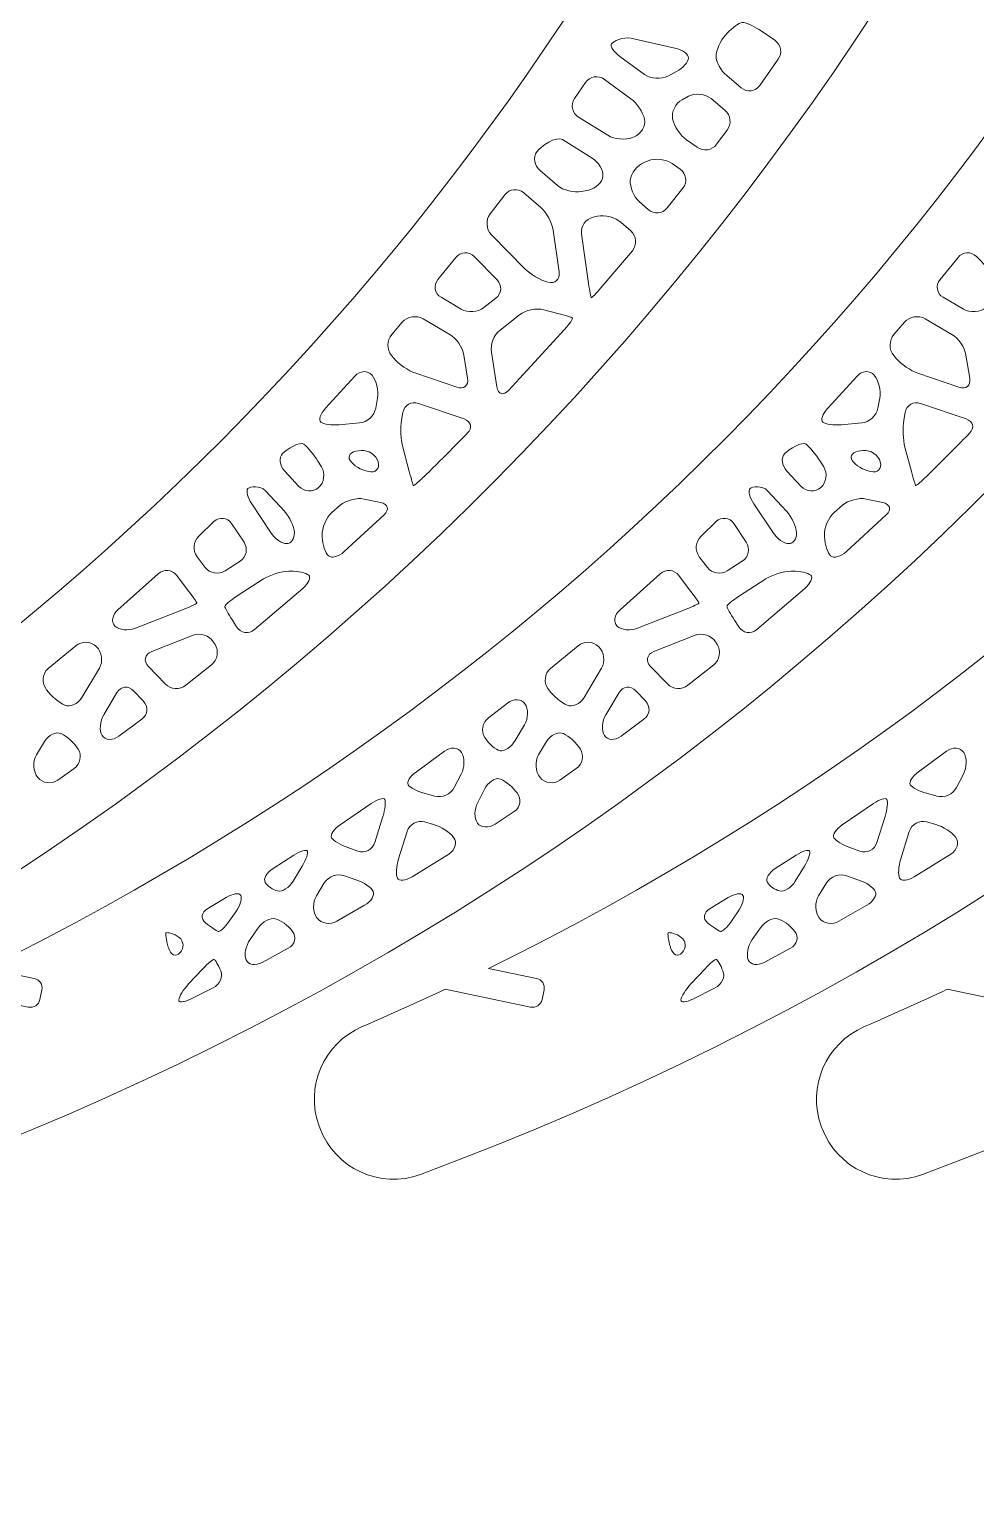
# Model space of a CAD drawing. Header units: inches. Extents: x 8 to 818, y -635 to -10.
# Drawn here: x 213.2 to 310, y -473.1 to -322.6 of the extents above; entities that cross this region are included whole.
import ezdxf

# ---------------------------------------------------------------- set-up
doc = ezdxf.new("R2010")
doc.units = ezdxf.units.IN
doc.header["$MEASUREMENT"] = 0
doc.layers.add('Calque 1', color=7, linetype='Continuous')

# ---------------------------------------------------------------- blocks, each defined once
blk = doc.blocks.new('block 7')
at = {"layer": 'Calque 1', "color": 179, "lineweight": 5, "true_color": 0x262425}
blk.add_open_spline([(448.21, -64), (448.21, -64), (459.16, -66.29), (459.16, -66.29), (459.7, -66.4), (460.05, -66.93), (459.94, -67.48), (459.94, -67.48), (459.73, -68.45), (459.73, -68.45), (459.62, -68.99), (459.09, -69.34), (458.55, -69.23), (458.55, -69.23), (449.55, -67.34), (449.55, -67.34), (501.54, -199.6), (443.36, -353.81), (311.51, -418.55), (311.51, -418.55), (316.41, -419.58), (316.41, -419.58), (316.95, -419.69), (317.3, -420.22), (317.18, -420.76), (317.18, -420.76), (316.98, -421.74), (316.98, -421.74), (316.87, -422.28), (316.34, -422.63), (315.8, -422.51), (315.8, -422.51), (307.06, -420.69), (307.06, -420.69), (304.27, -422), (301.44, -423.28), (298.59, -424.51), (294.65, -426.21), (292.71, -430.67), (294.19, -434.69), (294.19, -434.69), (294.25, -434.84), (294.25, -434.84), (295.78, -439), (300.4, -441.15), (304.55, -439.61), (471.32, -377.87), (550.18, -186.1), (476.63, -23.11), (472.12, -12.97), (459.22, -9.8), (448.67, -15.85), (448.67, -15.85), (448.67, -15.85), (448.67, -15.85), (438.1, -21.91), (433.72, -33.6), (438.17, -42.17), (441.86, -49.36), (445.21, -56.64), (448.21, -64)], degree=3, knots=[0, 0, 0, 0, 1, 1, 1, 2, 2, 2, 3, 3, 3, 4, 4, 4, 5, 5, 5, 6, 6, 6, 7, 7, 7, 8, 8, 8, 9, 9, 9, 10, 10, 10, 11, 11, 11, 12, 12, 12, 13, 13, 13, 14, 14, 14, 15, 15, 15, 16, 16, 16, 17, 17, 17, 18, 18, 18, 19, 19, 19, 20, 20, 20, 20], dxfattribs=at)
blk = doc.blocks.new('block 8')
at = {"layer": 'Calque 1', "color": 179, "lineweight": 5, "true_color": 0x262425}
for points, knots in [([(396.87, -64), (396.87, -64), (407.82, -66.29), (407.82, -66.29), (408.36, -66.4), (408.71, -66.93), (408.6, -67.48), (408.6, -67.48), (408.39, -68.45), (408.39, -68.45), (408.28, -68.99), (407.75, -69.34), (407.21, -69.23), (407.21, -69.23), (398.21, -67.34), (398.21, -67.34), (450.2, -199.6), (392.02, -353.81), (260.17, -418.55), (260.17, -418.55), (265.07, -419.58), (265.07, -419.58), (265.61, -419.69), (265.96, -420.22), (265.85, -420.76), (265.85, -420.76), (265.64, -421.74), (265.64, -421.74), (265.53, -422.28), (265, -422.63), (264.46, -422.51), (264.46, -422.51), (255.72, -420.69), (255.72, -420.69), (252.93, -422), (250.1, -423.28), (247.25, -424.51), (243.31, -426.21), (241.37, -430.67), (242.86, -434.69), (242.86, -434.69), (242.91, -434.84), (242.91, -434.84), (244.44, -439), (249.06, -441.15), (253.21, -439.61), (419.98, -377.87), (498.84, -186.1), (425.29, -23.11), (420.78, -12.97), (407.88, -9.8), (397.33, -15.85), (397.33, -15.85), (397.33, -15.85), (397.33, -15.85), (386.76, -21.91), (382.38, -33.6), (386.83, -42.17), (390.52, -49.36), (393.87, -56.64), (396.87, -64)], [0, 0, 0, 0, 1, 1, 1, 2, 2, 2, 3, 3, 3, 4, 4, 4, 5, 5, 5, 6, 6, 6, 7, 7, 7, 8, 8, 8, 9, 9, 9, 10, 10, 10, 11, 11, 11, 12, 12, 12, 13, 13, 13, 14, 14, 14, 15, 15, 15, 16, 16, 16, 17, 17, 17, 18, 18, 18, 19, 19, 19, 20, 20, 20, 20]), ([(308.75, -396.48), (309.09, -397.01), (309.07, -398.01), (308.72, -398.7), (308.72, -398.7), (308.01, -400.06), (308.01, -400.06), (307.66, -400.75), (306.75, -401.15), (306, -400.95), (306, -400.95), (304.94, -400.66), (304.94, -400.66), (304.2, -400.45), (303.45, -400.06), (303.28, -399.78), (303.12, -399.5), (303.5, -398.9), (304.13, -398.45), (304.13, -398.45), (307, -396.35), (307, -396.35), (307.62, -395.89), (308.41, -395.95), (308.75, -396.48)], [0, 0, 0, 0, 1, 1, 1, 2, 2, 2, 3, 3, 3, 4, 4, 4, 5, 5, 5, 6, 6, 6, 7, 7, 7, 8, 8, 8, 8]), ([(300.9, -401.29), (301.02, -401.51), (300.94, -402.28), (300.71, -403.03), (300.71, -403.03), (299.88, -405.68), (299.88, -405.68), (299.65, -406.42), (298.86, -406.82), (298.13, -406.56), (298.13, -406.56), (297.12, -406.21), (297.12, -406.21), (296.39, -405.96), (295.65, -405.5), (295.47, -405.21), (295.3, -404.91), (295.69, -404.31), (296.33, -403.88), (296.33, -403.88), (299.51, -401.71), (299.51, -401.71), (300.15, -401.27), (300.77, -401.08), (300.9, -401.29)], [0, 0, 0, 0, 1, 1, 1, 2, 2, 2, 3, 3, 3, 4, 4, 4, 5, 5, 5, 6, 6, 6, 7, 7, 7, 8, 8, 8, 8]), ([(305.88, -403.84), (306.63, -404.04), (307.56, -404.64), (307.94, -405.16), (308.32, -405.68), (308.09, -406.45), (307.44, -406.87), (307.44, -406.87), (303.69, -409.19), (303.69, -409.19), (303.03, -409.6), (302.35, -409.66), (302.19, -409.33), (302.02, -408.99), (302.08, -408.11), (302.31, -407.37), (302.31, -407.37), (303.18, -404.56), (303.18, -404.56), (303.42, -403.82), (304.22, -403.38), (304.97, -403.59), (304.97, -403.59), (305.88, -403.84), (305.88, -403.84)], [0, 0, 0, 0, 1, 1, 1, 2, 2, 2, 3, 3, 3, 4, 4, 4, 5, 5, 5, 6, 6, 6, 7, 7, 7, 8, 8, 8, 8]), ([(292.99, -406.56), (293.1, -406.74), (292.86, -407.44), (292.46, -408.1), (292.46, -408.1), (291.53, -409.63), (291.53, -409.63), (291.12, -410.3), (290.41, -410.75), (289.93, -410.64), (289.45, -410.52), (288.89, -410.13), (288.68, -409.77), (288.46, -409.4), (288.82, -408.76), (289.48, -408.35), (289.48, -408.35), (291.61, -406.99), (291.61, -406.99), (292.26, -406.57), (292.89, -406.37), (292.99, -406.56)], [0, 0, 0, 0, 1, 1, 1, 2, 2, 2, 3, 3, 3, 4, 4, 4, 5, 5, 5, 6, 6, 6, 7, 7, 7, 7]), ([(298.03, -409.52), (298.77, -409.77), (299.52, -410.29), (299.71, -410.68), (299.9, -411.07), (299.51, -411.71), (298.84, -412.1), (298.84, -412.1), (295.99, -413.74), (295.99, -413.74), (295.32, -414.12), (294.41, -413.97), (293.97, -413.4), (293.53, -412.82), (293.51, -411.81), (293.91, -411.15), (293.91, -411.15), (294.71, -409.82), (294.71, -409.82), (295.12, -409.16), (296.05, -408.82), (296.78, -409.08), (296.78, -409.08), (298.03, -409.52), (298.03, -409.52)], [0, 0, 0, 0, 1, 1, 1, 2, 2, 2, 3, 3, 3, 4, 4, 4, 5, 5, 5, 6, 6, 6, 7, 7, 7, 8, 8, 8, 8]), ([(286.18, -411.09), (286.35, -411.37), (286.12, -412.12), (285.67, -412.76), (285.67, -412.76), (284.99, -413.73), (284.99, -413.73), (284.55, -414.37), (284.04, -414.84), (283.87, -414.78), (283.69, -414.71), (283.11, -414.32), (282.57, -413.91), (282.04, -413.49), (282.14, -412.83), (282.81, -412.43), (282.81, -412.43), (284.68, -411.32), (284.68, -411.32), (285.34, -410.91), (286.02, -410.81), (286.18, -411.09)], [0, 0, 0, 0, 1, 1, 1, 2, 2, 2, 3, 3, 3, 4, 4, 4, 5, 5, 5, 6, 6, 6, 7, 7, 7, 7]), ([(289.71, -413.48), (290.23, -413.6), (291.02, -414.18), (291.47, -414.77), (291.91, -415.35), (291.72, -416.13), (291.04, -416.5), (291.04, -416.5), (288.36, -417.94), (288.36, -417.94), (287.67, -418.31), (286.94, -418.19), (286.72, -417.68), (286.5, -417.17), (286.69, -416.23), (287.13, -415.6), (287.13, -415.6), (287.96, -414.42), (287.96, -414.42), (288.4, -413.78), (289.19, -413.36), (289.71, -413.48)], [0, 0, 0, 0, 1, 1, 1, 2, 2, 2, 3, 3, 3, 4, 4, 4, 5, 5, 5, 6, 6, 6, 7, 7, 7, 7]), ([(279.87, -415.38), (280.37, -415.77), (280.41, -416.47), (279.97, -416.94), (279.54, -417.42), (279, -417.2), (278.78, -416.45), (278.78, -416.45), (278.76, -416.38), (278.76, -416.38), (278.54, -415.64), (278.45, -414.98), (278.56, -414.91), (278.67, -414.85), (279.37, -415), (279.87, -415.38)], [0, 0, 0, 0, 1, 1, 1, 2, 2, 2, 3, 3, 3, 4, 4, 4, 5, 5, 5, 5]), ([(283.46, -417.63), (283.57, -417.67), (283.88, -418.2), (284.13, -418.81), (284.39, -419.41), (284.03, -420.2), (283.34, -420.55), (283.34, -420.55), (281.05, -421.7), (281.05, -421.7), (280.35, -422.05), (279.81, -422.07), (279.84, -421.76), (279.86, -421.44), (280.32, -420.72), (280.85, -420.15), (280.85, -420.15), (282.3, -418.59), (282.3, -418.59), (282.82, -418.02), (283.35, -417.59), (283.46, -417.63)], [0, 0, 0, 0, 1, 1, 1, 2, 2, 2, 3, 3, 3, 4, 4, 4, 5, 5, 5, 6, 6, 6, 7, 7, 7, 7])]:
    blk.add_open_spline(points, degree=3, knots=knots, dxfattribs=at)
blk = doc.blocks.new('block 9')
at = {"layer": 'Calque 1', "color": 179, "lineweight": 5, "true_color": 0x262425}
for points, knots in [([(345.53, -64), (345.53, -64), (356.48, -66.29), (356.48, -66.29), (357.02, -66.4), (357.37, -66.93), (357.26, -67.48), (357.26, -67.48), (357.05, -68.45), (357.05, -68.45), (356.94, -68.99), (356.41, -69.34), (355.87, -69.23), (355.87, -69.23), (346.87, -67.34), (346.87, -67.34), (398.86, -199.6), (340.68, -353.81), (208.83, -418.55), (208.83, -418.55), (213.73, -419.58), (213.73, -419.58), (214.27, -419.69), (214.62, -420.22), (214.51, -420.76), (214.51, -420.76), (214.3, -421.74), (214.3, -421.74), (214.19, -422.28), (213.66, -422.63), (213.12, -422.51), (213.12, -422.51), (204.38, -420.69), (204.38, -420.69), (201.59, -422), (198.77, -423.28), (195.91, -424.51), (191.97, -426.21), (190.03, -430.67), (191.52, -434.69), (191.52, -434.69), (191.57, -434.84), (191.57, -434.84), (193.11, -439), (197.72, -441.15), (201.87, -439.61), (368.64, -377.87), (447.5, -186.1), (373.95, -23.11), (369.44, -12.97), (356.54, -9.8), (345.99, -15.85), (345.99, -15.85), (345.99, -15.85), (345.99, -15.85), (335.42, -21.91), (331.04, -33.6), (335.49, -42.17), (339.18, -49.36), (342.53, -56.64), (345.53, -64)], [0, 0, 0, 0, 1, 1, 1, 2, 2, 2, 3, 3, 3, 4, 4, 4, 5, 5, 5, 6, 6, 6, 7, 7, 7, 8, 8, 8, 9, 9, 9, 10, 10, 10, 11, 11, 11, 12, 12, 12, 13, 13, 13, 14, 14, 14, 15, 15, 15, 16, 16, 16, 17, 17, 17, 18, 18, 18, 19, 19, 19, 20, 20, 20, 20]), ([(312.38, -348.18), (312.92, -348.74), (312.87, -349.58), (312.25, -350.06), (312.25, -350.06), (311.04, -351.01), (311.04, -351.01), (310.43, -351.49), (309.39, -351.56), (308.72, -351.17), (308.72, -351.17), (306.65, -349.96), (306.65, -349.96), (305.98, -349.56), (305.84, -348.75), (306.33, -348.15), (306.33, -348.15), (308.17, -345.89), (308.17, -345.89), (308.65, -345.29), (309.5, -345.24), (310.04, -345.8), (310.04, -345.8), (312.38, -348.18), (312.38, -348.18)], [0, 0, 0, 0, 1, 1, 1, 2, 2, 2, 3, 3, 3, 4, 4, 4, 5, 5, 5, 6, 6, 6, 7, 7, 7, 8, 8, 8, 8]), ([(307.54, -353.75), (308.21, -354.14), (308.86, -355.09), (308.98, -355.86), (308.98, -355.86), (309.36, -358.22), (309.36, -358.22), (309.49, -358.99), (308.99, -359.41), (308.25, -359.16), (308.25, -359.16), (304.07, -357.72), (304.07, -357.72), (303.33, -357.47), (302.32, -356.78), (301.82, -356.19), (301.82, -356.19), (301.59, -355.91), (301.59, -355.91), (301.09, -355.31), (301.1, -354.35), (301.61, -353.76), (301.61, -353.76), (302.68, -352.51), (302.68, -352.51), (303.19, -351.92), (304.15, -351.76), (304.82, -352.15), (304.82, -352.15), (307.54, -353.75), (307.54, -353.75)], [0, 0, 0, 0, 1, 1, 1, 2, 2, 2, 3, 3, 3, 4, 4, 4, 5, 5, 5, 6, 6, 6, 7, 7, 7, 8, 8, 8, 9, 9, 9, 10, 10, 10, 10]), ([(299.6, -357.92), (300.04, -358.45), (300.29, -359.5), (300.16, -360.27), (300.16, -360.27), (299.98, -361.28), (299.98, -361.28), (299.84, -362.04), (299.1, -362.73), (298.33, -362.8), (298.33, -362.8), (296.24, -362.99), (296.24, -362.99), (295.47, -363.06), (294.62, -362.94), (294.36, -362.73), (294.1, -362.51), (294.31, -361.87), (294.84, -361.3), (294.84, -361.3), (297.85, -358.02), (297.85, -358.02), (298.37, -357.44), (299.15, -357.4), (299.6, -357.92)], [0, 0, 0, 0, 1, 1, 1, 2, 2, 2, 3, 3, 3, 4, 4, 4, 5, 5, 5, 6, 6, 6, 7, 7, 7, 8, 8, 8, 8]), ([(309, -362.39), (309.73, -362.64), (309.89, -363.3), (309.34, -363.86), (309.34, -363.86), (306.82, -366.42), (305.13, -368.08), (304.72, -368.47), (304.72, -368.47), (304.72, -368.47), (304.27, -368.91), (303.87, -369.23), (303.83, -369.2), (303.8, -369.17), (303.6, -368.52), (303.4, -367.77), (303.4, -367.77), (302.74, -365.28), (302.74, -365.28), (302.54, -364.53), (302.49, -363.29), (302.62, -362.52), (302.62, -362.52), (302.76, -361.73), (302.76, -361.73), (302.9, -360.97), (303.61, -360.55), (304.34, -360.8), (304.34, -360.8), (309, -362.39), (309, -362.39)], [0, 0, 0, 0, 1, 1, 1, 2, 2, 2, 3, 3, 3, 4, 4, 4, 5, 5, 5, 6, 6, 6, 7, 7, 7, 8, 8, 8, 9, 9, 9, 10, 10, 10, 10]), ([(292.63, -364.96), (293.01, -365.27), (293.66, -366.06), (294.07, -366.72), (294.07, -366.72), (294.43, -367.29), (294.43, -367.29), (294.84, -367.95), (294.71, -368.9), (294.14, -369.4), (293.56, -369.91), (292.66, -369.85), (292.13, -369.29), (292.13, -369.29), (290.67, -367.72), (290.67, -367.72), (290.14, -367.16), (290.04, -366.35), (290.46, -365.92), (290.87, -365.5), (292.25, -364.65), (292.63, -364.96)], [0, 0, 0, 0, 1, 1, 1, 2, 2, 2, 3, 3, 3, 4, 4, 4, 5, 5, 5, 6, 6, 6, 7, 7, 7, 7]), ([(300.22, -366.78), (300.41, -367.48), (299.96, -367.94), (299.23, -367.78), (298.49, -367.63), (297.65, -367.11), (297.35, -366.64), (297.05, -366.16), (297.44, -365.71), (298.21, -365.64), (298.21, -365.64), (298.47, -365.62), (298.47, -365.62), (299.24, -365.55), (300.03, -366.07), (300.22, -366.78)], [0, 0, 0, 0, 1, 1, 1, 2, 2, 2, 3, 3, 3, 4, 4, 4, 5, 5, 5, 5]), ([(290.64, -371.83), (291.17, -372.4), (291.63, -373.37), (291.66, -374), (291.69, -374.62), (291.33, -375.14), (290.86, -375.14), (290.39, -375.15), (289.66, -374.63), (289.23, -373.98), (289.23, -373.98), (287.3, -371.08), (287.3, -371.08), (286.87, -370.44), (286.69, -369.73), (286.91, -369.51), (287.12, -369.3), (288.16, -369.17), (288.69, -369.73), (288.69, -369.73), (290.64, -371.83), (290.64, -371.83)], [0, 0, 0, 0, 1, 1, 1, 2, 2, 2, 3, 3, 3, 4, 4, 4, 5, 5, 5, 6, 6, 6, 7, 7, 7, 7]), ([(300.48, -370.93), (301.23, -371.09), (301.39, -371.66), (300.83, -372.19), (300.83, -372.19), (296.75, -375.95), (296.75, -375.95), (296.17, -376.47), (295.45, -376.67), (295.14, -376.38), (294.83, -376.1), (294.54, -375.24), (294.51, -374.46), (294.51, -374.46), (294.5, -374.3), (294.5, -374.3), (294.46, -373.53), (294.91, -372.47), (295.5, -371.96), (295.5, -371.96), (296.35, -371.22), (296.35, -371.22), (296.93, -370.7), (298.03, -370.42), (298.79, -370.58), (298.79, -370.58), (300.48, -370.93), (300.48, -370.93)], [0, 0, 0, 0, 1, 1, 1, 2, 2, 2, 3, 3, 3, 4, 4, 4, 5, 5, 5, 6, 6, 6, 7, 7, 7, 8, 8, 8, 9, 9, 9, 9]), ([(286.51, -374.99), (286.94, -375.64), (286.76, -376.51), (286.11, -376.93), (286.11, -376.93), (284.58, -377.93), (284.58, -377.93), (283.92, -378.35), (283.01, -378.18), (282.54, -377.57), (282.54, -377.57), (281.71, -376.47), (281.71, -376.47), (281.24, -375.85), (281.32, -374.91), (281.89, -374.38), (281.89, -374.38), (283.44, -372.89), (283.44, -372.89), (284, -372.36), (284.81, -372.45), (285.24, -373.09), (285.24, -373.09), (286.51, -374.99), (286.51, -374.99)], [0, 0, 0, 0, 1, 1, 1, 2, 2, 2, 3, 3, 3, 4, 4, 4, 5, 5, 5, 6, 6, 6, 7, 7, 7, 8, 8, 8, 8]), ([(280.83, -379.98), (281.3, -380.6), (281.68, -381.15), (281.69, -381.21), (281.69, -381.26), (281.11, -381.54), (280.38, -381.83), (280.38, -381.83), (275.4, -383.79), (275.4, -383.79), (274.68, -384.07), (273.74, -383.97), (273.32, -383.57), (272.9, -383.16), (273.03, -382.41), (273.61, -381.9), (273.61, -381.9), (277.73, -378.22), (277.73, -378.22), (278.31, -377.7), (279.16, -377.78), (279.63, -378.4), (279.63, -378.4), (280.83, -379.98), (280.83, -379.98)], [0, 0, 0, 0, 1, 1, 1, 2, 2, 2, 3, 3, 3, 4, 4, 4, 5, 5, 5, 6, 6, 6, 7, 7, 7, 8, 8, 8, 8]), ([(293.12, -378.36), (293.37, -378.6), (293.1, -379.2), (292.52, -379.71), (292.52, -379.71), (287.58, -383.93), (287.58, -383.93), (286.99, -384.42), (286.16, -384.3), (285.74, -383.64), (285.74, -383.64), (285.32, -382.97), (285.32, -382.97), (284.9, -382.32), (284.55, -381.68), (284.54, -381.55), (284.54, -381.42), (285.06, -380.97), (285.71, -380.55), (285.71, -380.55), (288.5, -378.75), (288.5, -378.75), (289.16, -378.33), (290.32, -377.97), (291.1, -377.96), (291.1, -377.96), (291.24, -377.96), (291.24, -377.96), (292.02, -377.95), (292.86, -378.13), (293.12, -378.36)], [0, 0, 0, 0, 1, 1, 1, 2, 2, 2, 3, 3, 3, 4, 4, 4, 5, 5, 5, 6, 6, 6, 7, 7, 7, 8, 8, 8, 9, 9, 9, 10, 10, 10, 10]), ([(271.43, -385.67), (271.99, -386.21), (272.12, -387.19), (271.73, -387.86), (271.73, -387.86), (269.93, -390.86), (269.93, -390.86), (269.53, -391.53), (268.75, -391.88), (268.19, -391.64), (267.62, -391.41), (266.79, -390.7), (266.33, -390.07), (266.33, -390.07), (266.24, -389.94), (266.24, -389.94), (265.79, -389.32), (265.9, -388.4), (266.5, -387.91), (266.5, -387.91), (269.32, -385.58), (269.32, -385.58), (269.91, -385.08), (270.85, -385.11), (271.41, -385.65), (271.41, -385.65), (271.43, -385.67), (271.43, -385.67)], [0, 0, 0, 0, 1, 1, 1, 2, 2, 2, 3, 3, 3, 4, 4, 4, 5, 5, 5, 6, 6, 6, 7, 7, 7, 8, 8, 8, 9, 9, 9, 9]), ([(283.55, -385.44), (283.96, -386.1), (283.81, -387.03), (283.2, -387.52), (283.2, -387.52), (280.55, -389.62), (280.55, -389.62), (279.94, -390.1), (279, -390.04), (278.46, -389.48), (278.46, -389.48), (276.74, -387.69), (276.74, -387.69), (276.2, -387.14), (276.35, -386.45), (277.07, -386.16), (277.07, -386.16), (281.3, -384.5), (281.3, -384.5), (282.02, -384.21), (282.96, -384.52), (283.37, -385.17), (283.37, -385.17), (283.55, -385.44), (283.55, -385.44)], [0, 0, 0, 0, 1, 1, 1, 2, 2, 2, 3, 3, 3, 4, 4, 4, 5, 5, 5, 6, 6, 6, 7, 7, 7, 8, 8, 8, 8]), ([(276.21, -391.21), (276.75, -391.77), (276.69, -392.61), (276.06, -393.07), (276.06, -393.07), (273.72, -394.82), (273.72, -394.82), (273.09, -395.28), (272.33, -395.25), (272.01, -394.75), (271.7, -394.24), (271.77, -393.29), (272.17, -392.62), (272.17, -392.62), (273.51, -390.37), (273.51, -390.37), (273.91, -389.71), (274.68, -389.62), (275.22, -390.18), (275.22, -390.18), (276.21, -391.21), (276.21, -391.21)], [0, 0, 0, 0, 1, 1, 1, 2, 2, 2, 3, 3, 3, 4, 4, 4, 5, 5, 5, 6, 6, 6, 7, 7, 7, 7]), ([(263.89, -391.5), (264.26, -392.02), (264.24, -392.98), (263.84, -393.65), (263.84, -393.65), (262.88, -395.27), (262.88, -395.27), (262.48, -395.93), (261.79, -396.4), (261.34, -396.3), (260.89, -396.2), (260.2, -395.6), (259.79, -394.96), (259.38, -394.32), (259.55, -393.41), (260.17, -392.94), (260.17, -392.94), (262.1, -391.44), (262.1, -391.44), (262.71, -390.96), (263.51, -390.99), (263.89, -391.5)], [0, 0, 0, 0, 1, 1, 1, 2, 2, 2, 3, 3, 3, 4, 4, 4, 5, 5, 5, 6, 6, 6, 7, 7, 7, 7]), ([(267.83, -394.56), (268.38, -394.79), (269.16, -395.5), (269.56, -396.15), (269.96, -396.79), (269.77, -397.68), (269.14, -398.13), (269.14, -398.13), (267.46, -399.32), (267.46, -399.32), (266.82, -399.76), (265.91, -399.64), (265.43, -399.04), (264.95, -398.44), (264.89, -397.41), (265.28, -396.74), (265.28, -396.74), (266.11, -395.35), (266.11, -395.35), (266.51, -394.68), (267.29, -394.33), (267.83, -394.56)], [0, 0, 0, 0, 1, 1, 1, 2, 2, 2, 3, 3, 3, 4, 4, 4, 5, 5, 5, 6, 6, 6, 7, 7, 7, 7]), ([(257.41, -396.48), (257.75, -397.01), (257.73, -398.01), (257.38, -398.7), (257.38, -398.7), (256.67, -400.06), (256.67, -400.06), (256.32, -400.75), (255.41, -401.15), (254.66, -400.95), (254.66, -400.95), (253.6, -400.66), (253.6, -400.66), (252.86, -400.45), (252.11, -400.06), (251.94, -399.78), (251.78, -399.5), (252.16, -398.9), (252.79, -398.45), (252.79, -398.45), (255.66, -396.35), (255.66, -396.35), (256.28, -395.89), (257.07, -395.95), (257.41, -396.48)], [0, 0, 0, 0, 1, 1, 1, 2, 2, 2, 3, 3, 3, 4, 4, 4, 5, 5, 5, 6, 6, 6, 7, 7, 7, 8, 8, 8, 8]), ([(261.23, -399.17), (261.69, -399.27), (262.46, -399.84), (262.94, -400.45), (262.94, -400.45), (263.08, -400.62), (263.08, -400.62), (263.57, -401.23), (263.44, -402.08), (262.8, -402.51), (262.8, -402.51), (260.84, -403.8), (260.84, -403.8), (260.19, -404.23), (259.38, -404.19), (259.04, -403.72), (258.69, -403.24), (258.7, -402.29), (259.06, -401.6), (259.06, -401.6), (259.76, -400.24), (259.76, -400.24), (260.12, -399.55), (260.78, -399.07), (261.23, -399.17)], [0, 0, 0, 0, 1, 1, 1, 2, 2, 2, 3, 3, 3, 4, 4, 4, 5, 5, 5, 6, 6, 6, 7, 7, 7, 8, 8, 8, 8]), ([(249.56, -401.29), (249.68, -401.51), (249.6, -402.28), (249.37, -403.03), (249.37, -403.03), (248.54, -405.68), (248.54, -405.68), (248.31, -406.42), (247.52, -406.82), (246.79, -406.56), (246.79, -406.56), (245.78, -406.21), (245.78, -406.21), (245.05, -405.96), (244.31, -405.5), (244.13, -405.21), (243.96, -404.91), (244.35, -404.31), (244.99, -403.88), (244.99, -403.88), (248.17, -401.71), (248.17, -401.71), (248.81, -401.27), (249.43, -401.08), (249.56, -401.29)], [0, 0, 0, 0, 1, 1, 1, 2, 2, 2, 3, 3, 3, 4, 4, 4, 5, 5, 5, 6, 6, 6, 7, 7, 7, 8, 8, 8, 8]), ([(254.54, -403.84), (255.29, -404.04), (256.22, -404.64), (256.6, -405.16), (256.98, -405.68), (256.75, -406.45), (256.1, -406.87), (256.1, -406.87), (252.35, -409.19), (252.35, -409.19), (251.69, -409.6), (251.01, -409.66), (250.85, -409.33), (250.69, -408.99), (250.74, -408.11), (250.97, -407.37), (250.97, -407.37), (251.84, -404.56), (251.84, -404.56), (252.08, -403.82), (252.88, -403.38), (253.63, -403.59), (253.63, -403.59), (254.54, -403.84), (254.54, -403.84)], [0, 0, 0, 0, 1, 1, 1, 2, 2, 2, 3, 3, 3, 4, 4, 4, 5, 5, 5, 6, 6, 6, 7, 7, 7, 8, 8, 8, 8]), ([(241.65, -406.56), (241.76, -406.74), (241.52, -407.44), (241.12, -408.1), (241.12, -408.1), (240.19, -409.63), (240.19, -409.63), (239.79, -410.3), (239.07, -410.75), (238.59, -410.64), (238.11, -410.52), (237.55, -410.13), (237.34, -409.77), (237.12, -409.4), (237.48, -408.76), (238.14, -408.35), (238.14, -408.35), (240.27, -406.99), (240.27, -406.99), (240.92, -406.57), (241.55, -406.37), (241.65, -406.56)], [0, 0, 0, 0, 1, 1, 1, 2, 2, 2, 3, 3, 3, 4, 4, 4, 5, 5, 5, 6, 6, 6, 7, 7, 7, 7]), ([(246.69, -409.52), (247.43, -409.77), (248.18, -410.29), (248.37, -410.68), (248.56, -411.07), (248.17, -411.71), (247.5, -412.1), (247.5, -412.1), (244.65, -413.74), (244.65, -413.74), (243.98, -414.12), (243.07, -413.97), (242.63, -413.4), (242.19, -412.82), (242.17, -411.81), (242.57, -411.15), (242.57, -411.15), (243.37, -409.82), (243.37, -409.82), (243.78, -409.16), (244.71, -408.82), (245.44, -409.08), (245.44, -409.08), (246.69, -409.52), (246.69, -409.52)], [0, 0, 0, 0, 1, 1, 1, 2, 2, 2, 3, 3, 3, 4, 4, 4, 5, 5, 5, 6, 6, 6, 7, 7, 7, 8, 8, 8, 8]), ([(234.84, -411.09), (235.01, -411.37), (234.78, -412.12), (234.33, -412.76), (234.33, -412.76), (233.65, -413.73), (233.65, -413.73), (233.21, -414.37), (232.7, -414.84), (232.53, -414.78), (232.35, -414.71), (231.77, -414.32), (231.23, -413.91), (230.7, -413.49), (230.8, -412.83), (231.47, -412.43), (231.47, -412.43), (233.34, -411.32), (233.34, -411.32), (234, -410.91), (234.68, -410.81), (234.84, -411.09)], [0, 0, 0, 0, 1, 1, 1, 2, 2, 2, 3, 3, 3, 4, 4, 4, 5, 5, 5, 6, 6, 6, 7, 7, 7, 7]), ([(238.37, -413.48), (238.89, -413.6), (239.68, -414.18), (240.13, -414.77), (240.57, -415.35), (240.38, -416.13), (239.7, -416.5), (239.7, -416.5), (237.02, -417.94), (237.02, -417.94), (236.33, -418.31), (235.6, -418.19), (235.38, -417.68), (235.16, -417.17), (235.35, -416.23), (235.79, -415.6), (235.79, -415.6), (236.62, -414.42), (236.62, -414.42), (237.06, -413.78), (237.85, -413.36), (238.37, -413.48)], [0, 0, 0, 0, 1, 1, 1, 2, 2, 2, 3, 3, 3, 4, 4, 4, 5, 5, 5, 6, 6, 6, 7, 7, 7, 7]), ([(228.53, -415.38), (229.03, -415.77), (229.07, -416.47), (228.64, -416.94), (228.2, -417.42), (227.66, -417.2), (227.44, -416.45), (227.44, -416.45), (227.42, -416.38), (227.42, -416.38), (227.2, -415.64), (227.11, -414.98), (227.22, -414.91), (227.33, -414.85), (228.03, -415), (228.53, -415.38)], [0, 0, 0, 0, 1, 1, 1, 2, 2, 2, 3, 3, 3, 4, 4, 4, 5, 5, 5, 5]), ([(232.12, -417.63), (232.23, -417.67), (232.54, -418.2), (232.79, -418.81), (233.05, -419.41), (232.69, -420.2), (232, -420.55), (232, -420.55), (229.71, -421.7), (229.71, -421.7), (229.01, -422.05), (228.47, -422.07), (228.5, -421.76), (228.52, -421.44), (228.98, -420.72), (229.51, -420.15), (229.51, -420.15), (230.96, -418.59), (230.96, -418.59), (231.48, -418.02), (232.01, -417.59), (232.12, -417.63)], [0, 0, 0, 0, 1, 1, 1, 2, 2, 2, 3, 3, 3, 4, 4, 4, 5, 5, 5, 6, 6, 6, 7, 7, 7, 7])]:
    blk.add_open_spline(points, degree=3, knots=knots, dxfattribs=at)
blk = doc.blocks.new('block 10')
at = {"layer": 'Calque 1', "color": 179, "lineweight": 5, "true_color": 0x262425}
for points, knots in [([(294.19, -64), (294.19, -64), (305.14, -66.29), (305.14, -66.29), (305.68, -66.4), (306.03, -66.93), (305.92, -67.48), (305.92, -67.48), (305.71, -68.45), (305.71, -68.45), (305.6, -68.99), (305.07, -69.34), (304.53, -69.23), (304.53, -69.23), (295.53, -67.34), (295.53, -67.34), (347.52, -199.6), (289.34, -353.81), (157.49, -418.55), (157.49, -418.55), (162.39, -419.58), (162.39, -419.58), (162.93, -419.69), (163.28, -420.22), (163.17, -420.76), (163.17, -420.76), (162.96, -421.74), (162.96, -421.74), (162.85, -422.28), (162.32, -422.63), (161.78, -422.51), (161.78, -422.51), (153.04, -420.69), (153.04, -420.69), (150.25, -422), (147.43, -423.28), (144.57, -424.51), (140.63, -426.21), (138.69, -430.67), (140.18, -434.69), (140.18, -434.69), (140.23, -434.84), (140.23, -434.84), (141.77, -439), (146.38, -441.15), (150.53, -439.61), (317.3, -377.87), (396.16, -186.1), (322.61, -23.11), (318.1, -12.97), (305.2, -9.8), (294.65, -15.85), (294.65, -15.85), (294.65, -15.85), (294.65, -15.85), (284.08, -21.91), (279.7, -33.6), (284.15, -42.17), (287.85, -49.36), (291.19, -56.64), (294.19, -64)], [0, 0, 0, 0, 1, 1, 1, 2, 2, 2, 3, 3, 3, 4, 4, 4, 5, 5, 5, 6, 6, 6, 7, 7, 7, 8, 8, 8, 9, 9, 9, 10, 10, 10, 11, 11, 11, 12, 12, 12, 13, 13, 13, 14, 14, 14, 15, 15, 15, 16, 16, 16, 17, 17, 17, 18, 18, 18, 19, 19, 19, 20, 20, 20, 20]), ([(289.43, -323.69), (290.07, -324.12), (290.24, -325), (289.79, -325.63), (289.79, -325.63), (287.9, -328.3), (287.9, -328.3), (287.45, -328.93), (286.59, -329.04), (286, -328.54), (286, -328.54), (284.52, -327.3), (284.52, -327.3), (283.92, -326.8), (283.43, -325.9), (283.43, -325.3), (283.43, -324.7), (283.86, -323.74), (284.39, -323.16), (284.39, -323.16), (284.58, -322.95), (284.58, -322.95), (285.11, -322.38), (285.79, -321.89), (286.1, -321.86), (286.4, -321.83), (287.18, -322.17), (287.82, -322.6), (287.82, -322.6), (289.43, -323.69), (289.43, -323.69)], [0, 0, 0, 0, 1, 1, 1, 2, 2, 2, 3, 3, 3, 4, 4, 4, 5, 5, 5, 6, 6, 6, 7, 7, 7, 8, 8, 8, 9, 9, 9, 10, 10, 10, 10]), ([(279.23, -324.48), (279.99, -324.65), (280.61, -325.11), (280.61, -325.5), (280.61, -325.89), (280.05, -326.51), (279.37, -326.88), (279.37, -326.88), (278.49, -327.34), (278.49, -327.34), (277.81, -327.71), (276.73, -327.63), (276.11, -327.18), (276.11, -327.18), (273.59, -325.33), (273.59, -325.33), (272.96, -324.87), (272.58, -324.3), (272.74, -324.05), (272.9, -323.8), (273.94, -323.3), (274.7, -323.47), (274.7, -323.47), (279.23, -324.48), (279.23, -324.48)], [0, 0, 0, 0, 1, 1, 1, 2, 2, 2, 3, 3, 3, 4, 4, 4, 5, 5, 5, 6, 6, 6, 7, 7, 7, 8, 8, 8, 8]), ([(274.72, -329.66), (275.34, -330.11), (275.97, -331.06), (276.11, -331.75), (276.25, -332.44), (275.78, -333.25), (275.06, -333.54), (275.06, -333.54), (274.87, -333.62), (274.87, -333.62), (274.15, -333.91), (273.03, -333.81), (272.37, -333.4), (272.37, -333.4), (269.37, -331.54), (269.37, -331.54), (268.71, -331.13), (268.53, -330.27), (268.97, -329.63), (268.97, -329.63), (270.08, -328.01), (270.08, -328.01), (270.52, -327.37), (271.39, -327.22), (272.02, -327.68), (272.02, -327.68), (274.72, -329.66), (274.72, -329.66)], [0, 0, 0, 0, 1, 1, 1, 2, 2, 2, 3, 3, 3, 4, 4, 4, 5, 5, 5, 6, 6, 6, 7, 7, 7, 8, 8, 8, 9, 9, 9, 9]), ([(284.33, -330.83), (284.93, -331.33), (285.03, -332.24), (284.57, -332.87), (284.57, -332.87), (283.48, -334.32), (283.48, -334.32), (283.02, -334.93), (282.11, -335.07), (281.48, -334.62), (281.48, -334.62), (280.4, -333.86), (280.4, -333.86), (279.77, -333.41), (279.13, -332.45), (278.99, -331.73), (278.84, -331.01), (279.28, -330.12), (279.96, -329.76), (279.96, -329.76), (280.6, -329.41), (280.6, -329.41), (281.29, -329.05), (282.33, -329.16), (282.93, -329.65), (282.93, -329.65), (284.33, -330.83), (284.33, -330.83)], [0, 0, 0, 0, 1, 1, 1, 2, 2, 2, 3, 3, 3, 4, 4, 4, 5, 5, 5, 6, 6, 6, 7, 7, 7, 8, 8, 8, 9, 9, 9, 9]), ([(270.76, -335.72), (271.42, -336.13), (271.91, -336.97), (271.86, -337.58), (271.81, -338.2), (271.15, -338.83), (270.39, -338.99), (270.39, -338.99), (269.67, -339.15), (269.67, -339.15), (268.91, -339.31), (267.81, -339.03), (267.22, -338.52), (267.22, -338.52), (265.44, -337), (265.44, -337), (264.85, -336.5), (264.7, -335.64), (265.1, -335.09), (265.5, -334.54), (267.08, -333.43), (267.73, -333.84), (267.73, -333.84), (270.76, -335.72), (270.76, -335.72)], [0, 0, 0, 0, 1, 1, 1, 2, 2, 2, 3, 3, 3, 4, 4, 4, 5, 5, 5, 6, 6, 6, 7, 7, 7, 8, 8, 8, 8]), ([(279.76, -336.86), (280.39, -337.31), (280.52, -338.18), (280.04, -338.79), (280.04, -338.79), (278.43, -340.82), (278.43, -340.82), (277.95, -341.43), (277.08, -341.5), (276.5, -340.99), (276.5, -340.99), (275.61, -340.21), (275.61, -340.21), (275.03, -339.69), (274.6, -338.7), (274.66, -337.99), (274.72, -337.28), (275.35, -336.47), (276.07, -336.17), (276.07, -336.17), (276.49, -336), (276.49, -336), (277.21, -335.71), (278.31, -335.84), (278.95, -336.29), (278.95, -336.29), (279.76, -336.86), (279.76, -336.86)], [0, 0, 0, 0, 1, 1, 1, 2, 2, 2, 3, 3, 3, 4, 4, 4, 5, 5, 5, 6, 6, 6, 7, 7, 7, 8, 8, 8, 9, 9, 9, 9]), ([(265.51, -340.77), (266.1, -341.28), (266.67, -342.32), (266.78, -343.09), (266.78, -343.09), (267.38, -347.37), (267.38, -347.37), (267.49, -348.14), (266.97, -348.61), (266.22, -348.41), (265.48, -348.22), (264.43, -347.61), (263.88, -347.05), (263.88, -347.05), (260.46, -343.56), (260.46, -343.56), (259.92, -343.01), (259.86, -342.05), (260.33, -341.44), (260.33, -341.44), (261.83, -339.48), (261.83, -339.48), (262.3, -338.87), (263.17, -338.77), (263.76, -339.28), (263.76, -339.28), (265.51, -340.77), (265.51, -340.77)], [0, 0, 0, 0, 1, 1, 1, 2, 2, 2, 3, 3, 3, 4, 4, 4, 5, 5, 5, 6, 6, 6, 7, 7, 7, 8, 8, 8, 9, 9, 9, 9]), ([(274.71, -343.18), (275.29, -343.69), (275.36, -344.6), (274.87, -345.2), (274.87, -345.2), (271.66, -348.99), (271.66, -348.99), (271.16, -349.58), (270.71, -350.03), (270.67, -350), (270.62, -349.96), (270.5, -349.3), (270.39, -348.54), (270.39, -348.54), (269.68, -343.47), (269.68, -343.47), (269.57, -342.7), (270.11, -341.94), (270.86, -341.78), (270.86, -341.78), (271.31, -341.68), (271.31, -341.68), (272.07, -341.52), (273.16, -341.81), (273.74, -342.32), (273.74, -342.32), (274.71, -343.18), (274.71, -343.18)], [0, 0, 0, 0, 1, 1, 1, 2, 2, 2, 3, 3, 3, 4, 4, 4, 5, 5, 5, 6, 6, 6, 7, 7, 7, 8, 8, 8, 9, 9, 9, 9]), ([(261.04, -348.18), (261.58, -348.74), (261.53, -349.58), (260.91, -350.06), (260.91, -350.06), (259.7, -351.01), (259.7, -351.01), (259.09, -351.49), (258.05, -351.56), (257.38, -351.17), (257.38, -351.17), (255.31, -349.96), (255.31, -349.96), (254.64, -349.56), (254.5, -348.75), (254.99, -348.15), (254.99, -348.15), (256.83, -345.89), (256.83, -345.89), (257.31, -345.29), (258.16, -345.24), (258.7, -345.8), (258.7, -345.8), (261.04, -348.18), (261.04, -348.18)], [0, 0, 0, 0, 1, 1, 1, 2, 2, 2, 3, 3, 3, 4, 4, 4, 5, 5, 5, 6, 6, 6, 7, 7, 7, 8, 8, 8, 8]), ([(256.2, -353.75), (256.87, -354.14), (257.52, -355.09), (257.64, -355.86), (257.64, -355.86), (258.02, -358.22), (258.02, -358.22), (258.15, -358.99), (257.65, -359.41), (256.91, -359.16), (256.91, -359.16), (252.73, -357.72), (252.73, -357.72), (251.99, -357.47), (250.98, -356.78), (250.48, -356.19), (250.48, -356.19), (250.25, -355.91), (250.25, -355.91), (249.75, -355.31), (249.76, -354.35), (250.27, -353.76), (250.27, -353.76), (251.34, -352.51), (251.34, -352.51), (251.85, -351.92), (252.81, -351.76), (253.48, -352.15), (253.48, -352.15), (256.2, -353.75), (256.2, -353.75)], [0, 0, 0, 0, 1, 1, 1, 2, 2, 2, 3, 3, 3, 4, 4, 4, 5, 5, 5, 6, 6, 6, 7, 7, 7, 8, 8, 8, 9, 9, 9, 10, 10, 10, 10]), ([(267.24, -351.6), (267.99, -351.79), (268.67, -352.01), (268.74, -352.07), (268.82, -352.13), (268.46, -352.66), (267.94, -353.24), (267.94, -353.24), (262.21, -359.47), (262.21, -359.47), (261.68, -360.04), (261.15, -359.88), (261.03, -359.11), (261.03, -359.11), (260.46, -355.57), (260.46, -355.57), (260.33, -354.81), (260.73, -353.79), (261.34, -353.31), (261.34, -353.31), (263.35, -351.74), (263.35, -351.74), (263.96, -351.26), (265.07, -351.03), (265.82, -351.23), (265.82, -351.23), (267.24, -351.6), (267.24, -351.6)], [0, 0, 0, 0, 1, 1, 1, 2, 2, 2, 3, 3, 3, 4, 4, 4, 5, 5, 5, 6, 6, 6, 7, 7, 7, 8, 8, 8, 9, 9, 9, 9]), ([(248.26, -357.92), (248.7, -358.45), (248.95, -359.5), (248.82, -360.27), (248.82, -360.27), (248.64, -361.28), (248.64, -361.28), (248.5, -362.04), (247.76, -362.73), (246.99, -362.8), (246.99, -362.8), (244.9, -362.99), (244.9, -362.99), (244.13, -363.06), (243.28, -362.94), (243.02, -362.73), (242.76, -362.51), (242.97, -361.87), (243.5, -361.3), (243.5, -361.3), (246.51, -358.02), (246.51, -358.02), (247.03, -357.44), (247.82, -357.4), (248.26, -357.92)], [0, 0, 0, 0, 1, 1, 1, 2, 2, 2, 3, 3, 3, 4, 4, 4, 5, 5, 5, 6, 6, 6, 7, 7, 7, 8, 8, 8, 8]), ([(257.66, -362.39), (258.39, -362.64), (258.55, -363.3), (258, -363.86), (258, -363.86), (255.48, -366.42), (253.79, -368.08), (253.38, -368.47), (253.38, -368.47), (253.38, -368.47), (252.93, -368.91), (252.53, -369.23), (252.49, -369.2), (252.46, -369.17), (252.26, -368.52), (252.06, -367.77), (252.06, -367.77), (251.4, -365.28), (251.4, -365.28), (251.2, -364.53), (251.15, -363.29), (251.28, -362.52), (251.28, -362.52), (251.42, -361.73), (251.42, -361.73), (251.56, -360.97), (252.27, -360.55), (253, -360.8), (253, -360.8), (257.66, -362.39), (257.66, -362.39)], [0, 0, 0, 0, 1, 1, 1, 2, 2, 2, 3, 3, 3, 4, 4, 4, 5, 5, 5, 6, 6, 6, 7, 7, 7, 8, 8, 8, 9, 9, 9, 10, 10, 10, 10]), ([(241.29, -364.96), (241.67, -365.27), (242.32, -366.06), (242.73, -366.72), (242.73, -366.72), (243.09, -367.29), (243.09, -367.29), (243.5, -367.95), (243.37, -368.9), (242.8, -369.4), (242.22, -369.91), (241.32, -369.85), (240.79, -369.29), (240.79, -369.29), (239.33, -367.72), (239.33, -367.72), (238.8, -367.16), (238.7, -366.35), (239.12, -365.92), (239.53, -365.5), (240.91, -364.65), (241.29, -364.96)], [0, 0, 0, 0, 1, 1, 1, 2, 2, 2, 3, 3, 3, 4, 4, 4, 5, 5, 5, 6, 6, 6, 7, 7, 7, 7]), ([(248.88, -366.78), (249.07, -367.48), (248.62, -367.94), (247.89, -367.78), (247.15, -367.63), (246.31, -367.11), (246.01, -366.64), (245.71, -366.16), (246.1, -365.71), (246.87, -365.64), (246.87, -365.64), (247.13, -365.62), (247.13, -365.62), (247.9, -365.55), (248.69, -366.07), (248.88, -366.78)], [0, 0, 0, 0, 1, 1, 1, 2, 2, 2, 3, 3, 3, 4, 4, 4, 5, 5, 5, 5]), ([(239.3, -371.83), (239.83, -372.4), (240.29, -373.37), (240.32, -374), (240.35, -374.62), (239.99, -375.14), (239.52, -375.14), (239.06, -375.15), (238.32, -374.63), (237.89, -373.98), (237.89, -373.98), (235.96, -371.08), (235.96, -371.08), (235.53, -370.44), (235.35, -369.73), (235.57, -369.51), (235.79, -369.3), (236.82, -369.17), (237.35, -369.73), (237.35, -369.73), (239.3, -371.83), (239.3, -371.83)], [0, 0, 0, 0, 1, 1, 1, 2, 2, 2, 3, 3, 3, 4, 4, 4, 5, 5, 5, 6, 6, 6, 7, 7, 7, 7]), ([(249.14, -370.93), (249.89, -371.09), (250.05, -371.66), (249.49, -372.19), (249.49, -372.19), (245.41, -375.95), (245.41, -375.95), (244.84, -376.47), (244.11, -376.67), (243.8, -376.38), (243.49, -376.1), (243.2, -375.24), (243.17, -374.46), (243.17, -374.46), (243.16, -374.3), (243.16, -374.3), (243.12, -373.53), (243.57, -372.47), (244.16, -371.96), (244.16, -371.96), (245.01, -371.22), (245.01, -371.22), (245.6, -370.7), (246.69, -370.42), (247.45, -370.58), (247.45, -370.58), (249.14, -370.93), (249.14, -370.93)], [0, 0, 0, 0, 1, 1, 1, 2, 2, 2, 3, 3, 3, 4, 4, 4, 5, 5, 5, 6, 6, 6, 7, 7, 7, 8, 8, 8, 9, 9, 9, 9]), ([(235.17, -374.99), (235.6, -375.64), (235.42, -376.51), (234.77, -376.93), (234.77, -376.93), (233.24, -377.93), (233.24, -377.93), (232.58, -378.35), (231.67, -378.18), (231.2, -377.57), (231.2, -377.57), (230.37, -376.47), (230.37, -376.47), (229.9, -375.85), (229.98, -374.91), (230.55, -374.38), (230.55, -374.38), (232.1, -372.89), (232.1, -372.89), (232.66, -372.36), (233.47, -372.45), (233.9, -373.09), (233.9, -373.09), (235.17, -374.99), (235.17, -374.99)], [0, 0, 0, 0, 1, 1, 1, 2, 2, 2, 3, 3, 3, 4, 4, 4, 5, 5, 5, 6, 6, 6, 7, 7, 7, 8, 8, 8, 8]), ([(229.49, -379.98), (229.96, -380.6), (230.34, -381.15), (230.35, -381.21), (230.35, -381.26), (229.77, -381.54), (229.04, -381.83), (229.04, -381.83), (224.06, -383.79), (224.06, -383.79), (223.34, -384.07), (222.4, -383.97), (221.98, -383.57), (221.56, -383.16), (221.69, -382.41), (222.27, -381.9), (222.27, -381.9), (226.39, -378.22), (226.39, -378.22), (226.97, -377.7), (227.82, -377.78), (228.29, -378.4), (228.29, -378.4), (229.49, -379.98), (229.49, -379.98)], [0, 0, 0, 0, 1, 1, 1, 2, 2, 2, 3, 3, 3, 4, 4, 4, 5, 5, 5, 6, 6, 6, 7, 7, 7, 8, 8, 8, 8]), ([(241.78, -378.36), (242.04, -378.6), (241.77, -379.2), (241.18, -379.71), (241.18, -379.71), (236.24, -383.93), (236.24, -383.93), (235.65, -384.42), (234.82, -384.3), (234.41, -383.64), (234.41, -383.64), (233.98, -382.97), (233.98, -382.97), (233.56, -382.32), (233.21, -381.68), (233.21, -381.55), (233.2, -381.42), (233.72, -380.97), (234.37, -380.55), (234.37, -380.55), (237.16, -378.75), (237.16, -378.75), (237.82, -378.33), (238.99, -377.97), (239.76, -377.96), (239.76, -377.96), (239.9, -377.96), (239.9, -377.96), (240.68, -377.95), (241.52, -378.13), (241.78, -378.36)], [0, 0, 0, 0, 1, 1, 1, 2, 2, 2, 3, 3, 3, 4, 4, 4, 5, 5, 5, 6, 6, 6, 7, 7, 7, 8, 8, 8, 9, 9, 9, 10, 10, 10, 10]), ([(220.09, -385.67), (220.65, -386.21), (220.78, -387.19), (220.39, -387.86), (220.39, -387.86), (218.59, -390.86), (218.59, -390.86), (218.19, -391.53), (217.41, -391.88), (216.85, -391.64), (216.28, -391.41), (215.45, -390.7), (214.99, -390.07), (214.99, -390.07), (214.9, -389.94), (214.9, -389.94), (214.45, -389.32), (214.56, -388.4), (215.16, -387.91), (215.16, -387.91), (217.98, -385.58), (217.98, -385.58), (218.57, -385.08), (219.51, -385.11), (220.07, -385.65), (220.07, -385.65), (220.09, -385.67), (220.09, -385.67)], [0, 0, 0, 0, 1, 1, 1, 2, 2, 2, 3, 3, 3, 4, 4, 4, 5, 5, 5, 6, 6, 6, 7, 7, 7, 8, 8, 8, 9, 9, 9, 9]), ([(232.21, -385.44), (232.62, -386.1), (232.47, -387.03), (231.86, -387.52), (231.86, -387.52), (229.21, -389.62), (229.21, -389.62), (228.6, -390.1), (227.66, -390.04), (227.12, -389.48), (227.12, -389.48), (225.4, -387.69), (225.4, -387.69), (224.86, -387.14), (225.01, -386.45), (225.73, -386.16), (225.73, -386.16), (229.96, -384.5), (229.96, -384.5), (230.69, -384.21), (231.62, -384.52), (232.03, -385.17), (232.03, -385.17), (232.21, -385.44), (232.21, -385.44)], [0, 0, 0, 0, 1, 1, 1, 2, 2, 2, 3, 3, 3, 4, 4, 4, 5, 5, 5, 6, 6, 6, 7, 7, 7, 8, 8, 8, 8]), ([(224.87, -391.21), (225.41, -391.77), (225.35, -392.61), (224.73, -393.07), (224.73, -393.07), (222.38, -394.82), (222.38, -394.82), (221.75, -395.28), (220.99, -395.25), (220.67, -394.75), (220.36, -394.24), (220.43, -393.29), (220.83, -392.62), (220.83, -392.62), (222.17, -390.37), (222.17, -390.37), (222.57, -389.71), (223.34, -389.62), (223.88, -390.18), (223.88, -390.18), (224.87, -391.21), (224.87, -391.21)], [0, 0, 0, 0, 1, 1, 1, 2, 2, 2, 3, 3, 3, 4, 4, 4, 5, 5, 5, 6, 6, 6, 7, 7, 7, 7]), ([(216.49, -394.56), (217.04, -394.79), (217.82, -395.5), (218.22, -396.15), (218.62, -396.79), (218.43, -397.68), (217.8, -398.13), (217.8, -398.13), (216.12, -399.32), (216.12, -399.32), (215.48, -399.76), (214.57, -399.64), (214.09, -399.04), (213.61, -398.44), (213.55, -397.41), (213.94, -396.74), (213.94, -396.74), (214.77, -395.35), (214.77, -395.35), (215.17, -394.68), (215.95, -394.33), (216.49, -394.56)], [0, 0, 0, 0, 1, 1, 1, 2, 2, 2, 3, 3, 3, 4, 4, 4, 5, 5, 5, 6, 6, 6, 7, 7, 7, 7])]:
    blk.add_open_spline(points, degree=3, knots=knots, dxfattribs=at)
blk = doc.blocks.new('block 12')
at = {"layer": 'Calque 1', "color": 179, "lineweight": 5, "true_color": 0x262425}
blk.add_open_spline([(415.1, -541.5), (415.1, -541.5), (412.11, -552.28), (412.11, -552.28), (411.96, -552.81), (411.41, -553.12), (410.87, -552.98), (410.87, -552.98), (409.91, -552.71), (409.91, -552.71), (409.38, -552.56), (409.07, -552.01), (409.21, -551.48), (409.21, -551.48), (411.68, -542.62), (411.68, -542.62), (276.34, -585.95), (126.21, -517.91), (70.13, -382.15), (70.13, -382.15), (68.79, -386.97), (68.79, -386.97), (68.65, -387.51), (68.09, -387.82), (67.56, -387.67), (67.56, -387.67), (66.6, -387.4), (66.6, -387.4), (66.07, -387.25), (65.75, -386.7), (65.9, -386.17), (65.9, -386.17), (68.29, -377.57), (68.29, -377.57), (67.16, -374.7), (66.07, -371.8), (65.02, -368.87), (63.58, -364.83), (59.26, -362.6), (55.15, -363.83), (55.15, -363.83), (55, -363.87), (55, -363.87), (50.75, -365.13), (48.3, -369.6), (49.57, -373.84), (100.4, -544.25), (286.66, -635.36), (454.06, -572.5), (464.47, -568.65), (468.48, -555.99), (463.12, -545.07), (463.12, -545.07), (463.12, -545.07), (463.12, -545.07), (457.76, -534.13), (446.38, -529), (437.54, -532.89), (430.12, -536.11), (422.64, -538.98), (415.1, -541.5)], degree=3, knots=[0, 0, 0, 0, 1, 1, 1, 2, 2, 2, 3, 3, 3, 4, 4, 4, 5, 5, 5, 6, 6, 6, 7, 7, 7, 8, 8, 8, 9, 9, 9, 10, 10, 10, 11, 11, 11, 12, 12, 12, 13, 13, 13, 14, 14, 14, 15, 15, 15, 16, 16, 16, 17, 17, 17, 18, 18, 18, 19, 19, 19, 20, 20, 20, 20], dxfattribs=at)

msp = doc.modelspace()

# ---------------------------------------------------------------- block references
at = {"layer": 'Calque 1'}
for name in ['block 10', 'block 9', 'block 8', 'block 7', 'block 12']:
    msp.add_blockref(name, (0, 0), dxfattribs=at)

doc.saveas('drawing.dxf')
